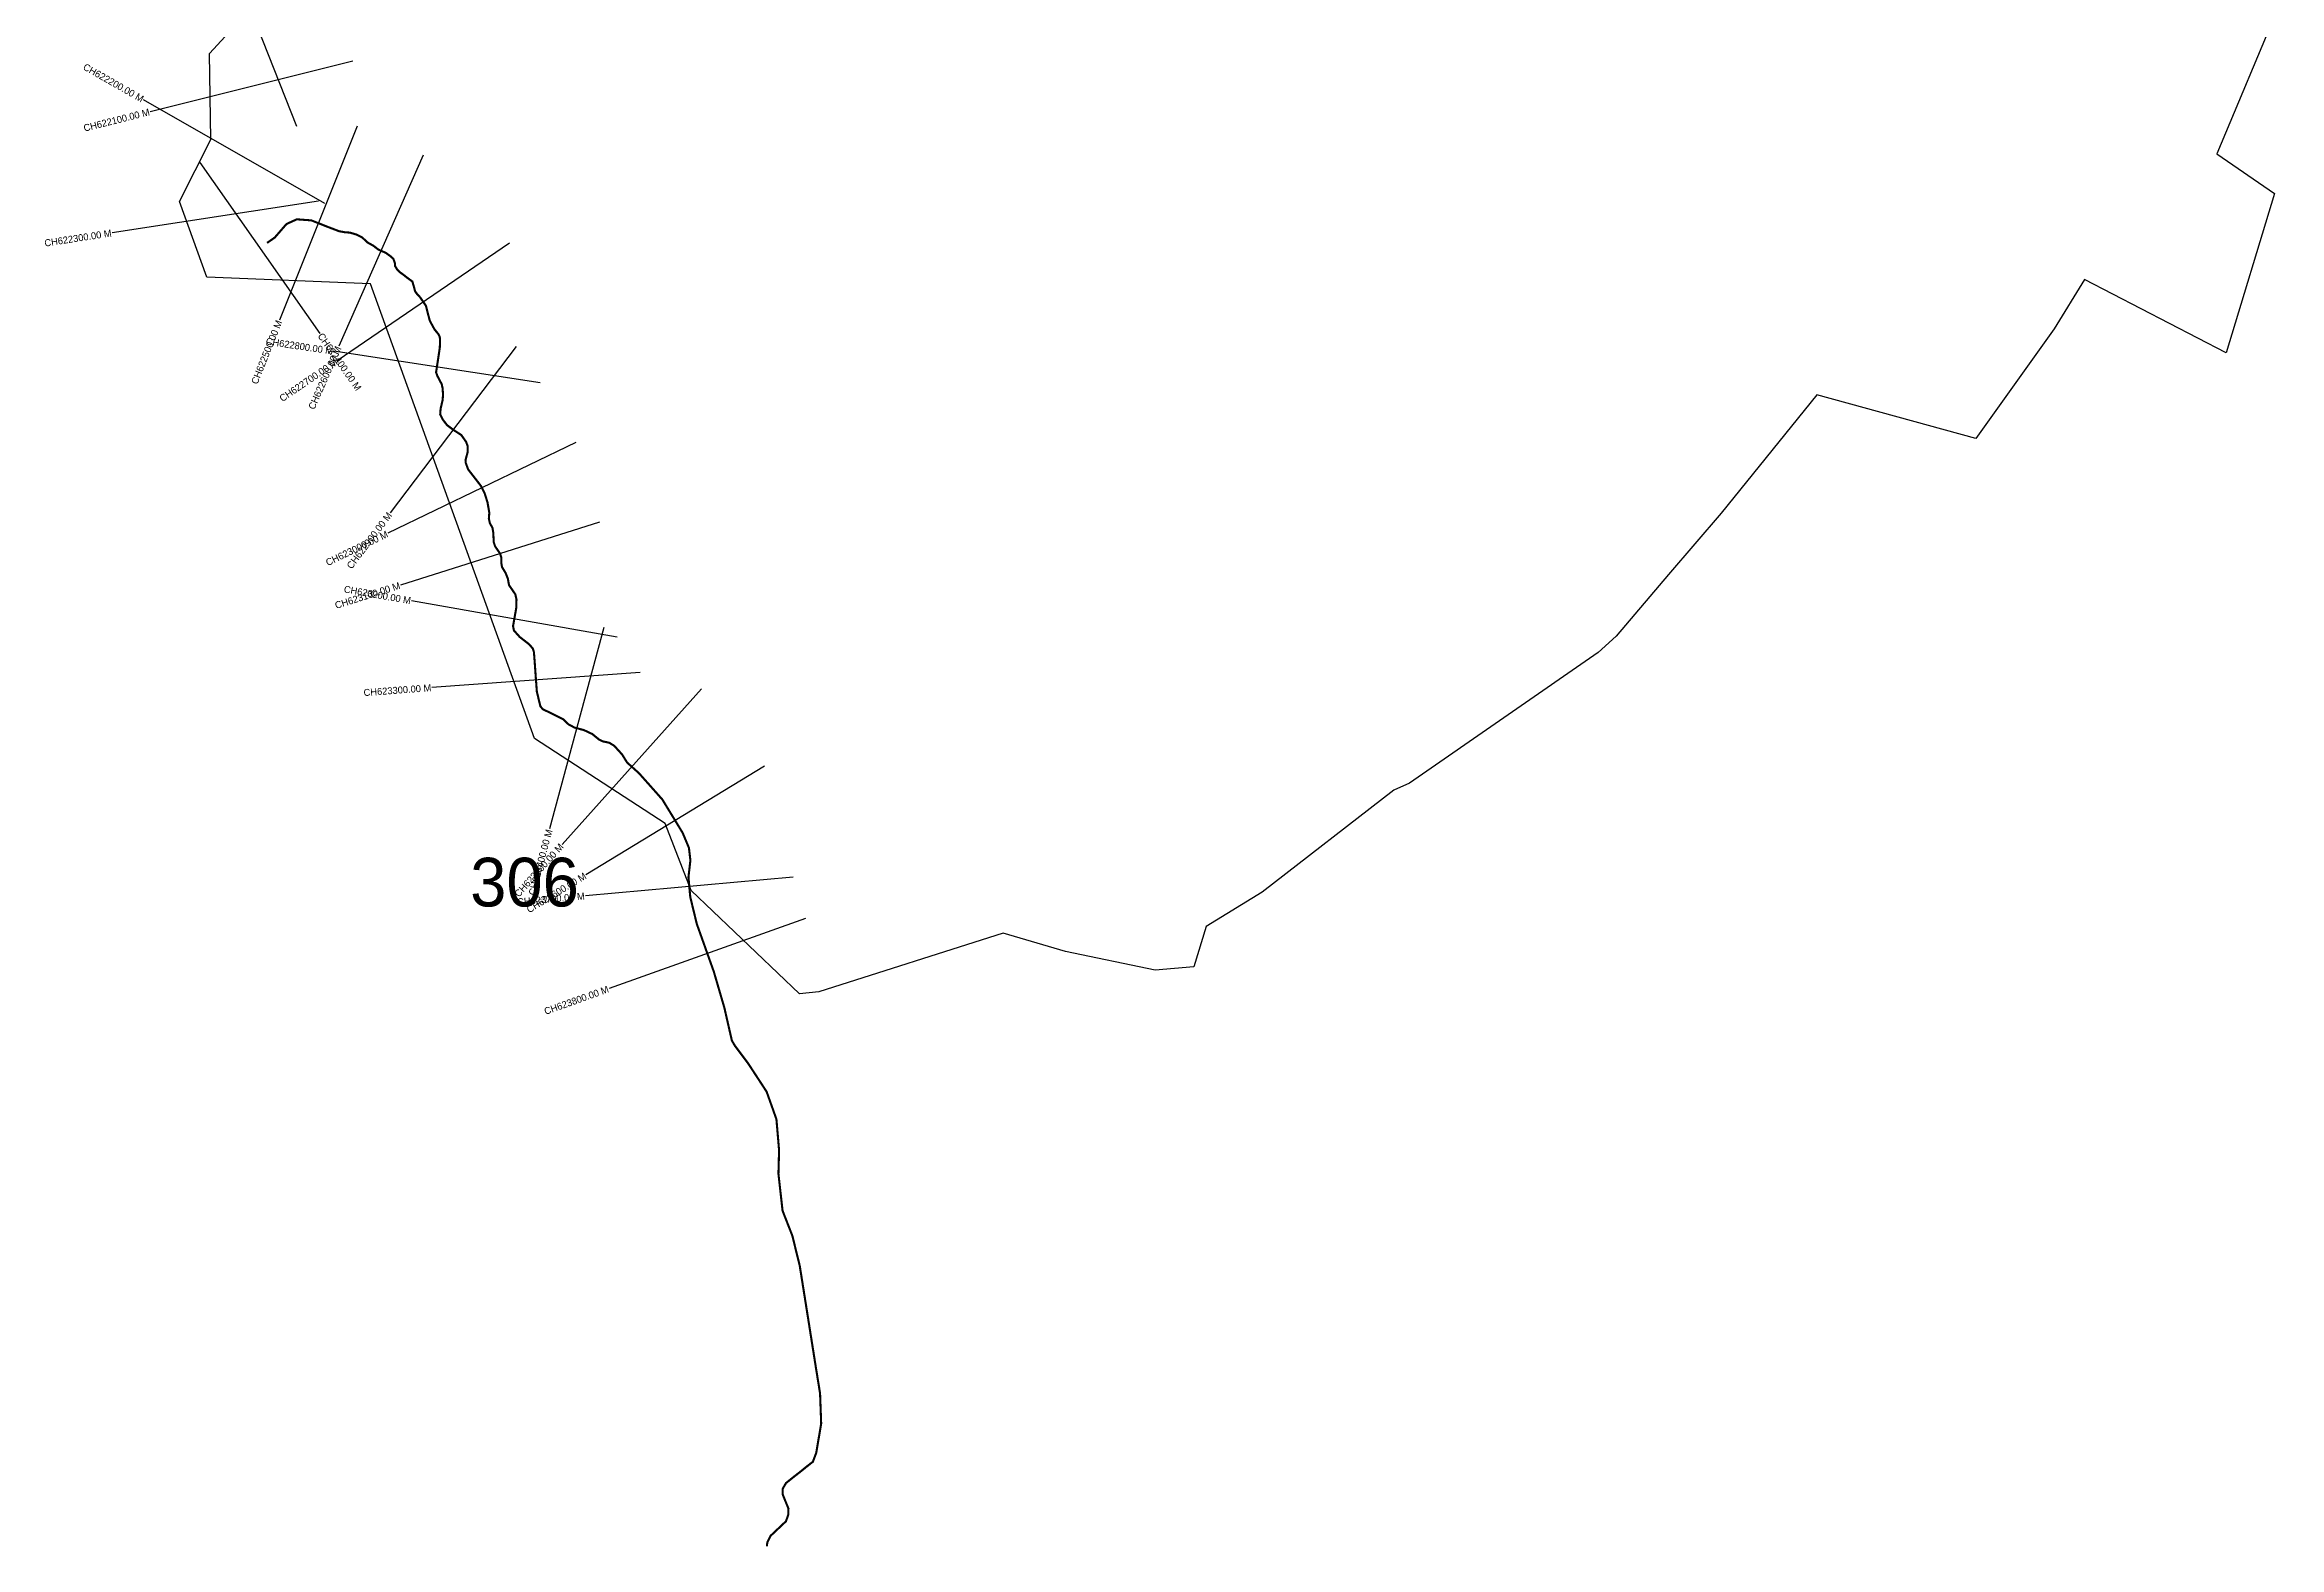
# Model space of a CAD drawing. Header units: metres. Extents: x 324262 to 327658, y 1814698 to 1818883.
# Drawn here: x 324448 to 327658, y 1814698 to 1816858 of the extents above; entities that cross this region are included whole.
import ezdxf
from ezdxf.enums import TextEntityAlignment as Align

# ---------------------------------------------------------------- set-up
doc = ezdxf.new("R2010")
doc.units = ezdxf.units.M
for name, color, linetype in [('CS', 134, 'Continuous'), ('CSMark', 6, 'Continuous'), ('NATURALLY PROTECTED', 3, 'Continuous')]:
    doc.layers.add(name, color=color, linetype=linetype)

msp = doc.modelspace()

# ---------------------------------------------------------------- linework, layer by layer
at = {"color": 6}
msp.add_lwpolyline([(327658.2, 1816914.1), (327568.2, 1816700.7), (327651.2, 1816643.8), (327581.6, 1816414.5), (327378.4, 1816520), (327334.8, 1816449.1), (327222.3, 1816291.6), (326993.6, 1816354.1), (326856.1, 1816184.2), (326780.7, 1816095.9), (326705.2, 1816007.6), (326679.6, 1815983.8), (326414.9, 1815800.4), (326408.7, 1815796.1), (326385.9, 1815786.2), (326196.6, 1815639.2), (326116.3, 1815590.2), (326098.5, 1815532.3), (326042.9, 1815527.5), (325914.1, 1815554.2), (325824.7, 1815580.4), (325560, 1815496.1), (325532.2, 1815493.4), (325376.2, 1815641.6), (325339.2, 1815738), (325151.2, 1815860.1), (324915.6, 1816513.8), (324680.7, 1816523.5), (324641.2, 1816632.2), (324686.1, 1816721), (324684.3, 1816845), (324841.4, 1817015.8)], dxfattribs=at)
at = {"layer": 'CS'}
for p, q in [((324809.9, 1816739.7), (324699.8, 1817018.7)), ((324890.1, 1816834), (324599.1, 1816761.2)), ((324850.1, 1816629.4), (324589.5, 1816778.1)), ((324896.3, 1816740.3), (324784.9, 1816461.7)), ((324670.4, 1816688), (324842.7, 1816442.4)), ((324991.2, 1816698.7), (324870.1, 1816424.2)), ((324841.1, 1816632.4), (324544.5, 1816587.1)), ((325115.5, 1816572.3), (324867.6, 1816403.2)), ((325159.3, 1816371.6), (324862.8, 1816416.8)), ((325125.1, 1816423.6), (324944, 1816184.5)), ((325210.9, 1816285.9), (324940.8, 1816155.3)), ((325244.9, 1816171.3), (324958.8, 1816080.9)), ((325270, 1816005.8), (324974.6, 1816058.1)), ((325250.7, 1816020), (325172.9, 1815730.3)), ((325303.1, 1815955.3), (325003.9, 1815933.4)), ((325391.1, 1815931.5), (325190.9, 1815708.1)), ((325481.6, 1815820.3), (325225.2, 1815664.4)), ((325523.1, 1815660.9), (325224.4, 1815634.1)), ((325540.9, 1815601.8), (325258.4, 1815500.8))]:
    msp.add_line(p, q, dxfattribs=at)
at = {"layer": 'NATURALLY PROTECTED', "const_width": 3, "flags": 128}
msp.add_lwpolyline([(324767.1, 1816572.6), (324778.1, 1816580.3), (324795, 1816599.8), (324809.8, 1816606.5), (324830.7, 1816605), (324852.5, 1816596.3), (324870.4, 1816589.5), (324879, 1816587.9), (324886.1, 1816587.4), (324895.5, 1816584.6), (324903.9, 1816580.3), (324911.3, 1816573.3), (324919.9, 1816568.5), (324926.7, 1816563.2), (324937.9, 1816558.2), (324945.1, 1816552.9), (324948.5, 1816549.8), (324950.7, 1816543.6), (324951.1, 1816539.2), (324954, 1816534.4), (324958.8, 1816529.8), (324963.1, 1816526.8), (324967.8, 1816523), (324975.8, 1816517.2), (324978.5, 1816508.1), (324979.7, 1816503.1), (324982.8, 1816498.9), (324987, 1816494.4), (324990.3, 1816489.6), (324995.4, 1816482.1), (324997.7, 1816472.9), (325000.8, 1816460.9), (325007.6, 1816448.4), (325013.6, 1816441), (325015.2, 1816437.3), (325015.7, 1816431.7), (325015.2, 1816421.6), (325012.8, 1816405.6), (325009.9, 1816386.6), (325011.9, 1816381.1), (325018, 1816369.6), (325019.3, 1816363.6), (325019.9, 1816354.3), (325019.3, 1816346.7), (325016.4, 1816334.2), (325015.8, 1816326.2), (325019.6, 1816318.6), (325025.7, 1816310.7), (325034.9, 1816303.8), (325046.1, 1816296.5), (325053.1, 1816286.6), (325055.3, 1816280.4), (325055.2, 1816271.7), (325052.2, 1816260.5), (325052.6, 1816256.2), (325056, 1816247), (325067.5, 1816232.2), (325074.7, 1816222.9), (325079.8, 1816212.4), (325083.8, 1816199.6), (325085.8, 1816188.2), (325086.4, 1816184.5), (325085.7, 1816176.7), (325087.1, 1816170.1), (325090.9, 1816163), (325092, 1816156.9), (325092.4, 1816150), (325092.7, 1816142.6), (325094.8, 1816136.3), (325101.8, 1816126.2), (325103.5, 1816120.8), (325103.7, 1816112), (325104.7, 1816106.7), (325110, 1816097.8), (325113.1, 1816089.8), (325114.7, 1816080.7), (325117.9, 1816076.1), (325123.8, 1816067.5), (325125.4, 1816060.2), (325125.3, 1816049.2), (325121.8, 1816029.2), (325120.5, 1816021.9), (325121.8, 1816015.5), (325130.1, 1816006.2), (325143.6, 1815995.7), (325148.9, 1815989.6), (325150.5, 1815984.4), (325151.7, 1815968.7), (325153.3, 1815946.1), (325154.7, 1815927.6), (325157.5, 1815915.9), (325159.8, 1815906.4), (325163.3, 1815902.4), (325174.1, 1815897.1), (325185.5, 1815891.4), (325192.9, 1815887.8), (325200.3, 1815880.5), (325208.9, 1815876), (325222.5, 1815872.3), (325234.4, 1815866.7), (325243.8, 1815859), (325249.3, 1815856.2), (325258.7, 1815854.2), (325265.9, 1815849.8), (325277.3, 1815837.2), (325284.3, 1815825.8), (325295, 1815816.2), (325301.6, 1815810.2), (325317.1, 1815792.8), (325335, 1815772.6), (325351.1, 1815746.2), (325364.2, 1815724.6), (325373.2, 1815703.1), (325375.3, 1815685.3), (325372.5, 1815661), (325375.1, 1815632.5), (325384.5, 1815593.8), (325409, 1815525), (325424.1, 1815473.3), (325434.9, 1815426.1), (325439.3, 1815418.6), (325458.2, 1815393.4), (325484.8, 1815352.7), (325498.9, 1815313.1), (325502.7, 1815268.6), (325501.8, 1815234.6), (325507.7, 1815181.6), (325521.8, 1815145.6), (325532.4, 1815102.4), (325541.5, 1815045.2), (325555.8, 1814954.9), (325561.6, 1814919), (325563.2, 1814875.6), (325556.1, 1814833.6), (325551.3, 1814820.8), (325542.5, 1814813.9), (325532.3, 1814805.7), (325522.7, 1814798.2), (325512.6, 1814790.1), (325508, 1814782.1), (325508, 1814773.7), (325512.2, 1814763.2), (325516.2, 1814753.4), (325515.9, 1814744.6), (325512.6, 1814735.2), (325501.4, 1814724.6), (325490.7, 1814714.5), (325485.8, 1814705), (325485.2, 1814699.3)], dxfattribs=at)

# ---------------------------------------------------------------- texts
at = {"insert": (325058.9, 1815688.9), "char_height": 70, "attachment_point": 1}
msp.add_mtext_dynamic_manual_height_columns('306', width=95.172, gutter_width=1, heights=[0], dxfattribs=at)
at = {"layer": 'CSMark'}
for s, rotation, p in [('CH622200.00 M', 330.2996, (324588.7, 1816778.6)), ('CH622100.00 M', 14.0439, (324598.1, 1816761)), ('CH622300.00 M', 8.7008, (324543.5, 1816586.9)), ('CH622500.00 M', 68.2093, (324784.6, 1816460.8)), ('CH622800.00 M', 351.3462, (324861.8, 1816416.9)), ('CH622700.00 M', 34.3031, (324866.8, 1816402.7)), ('CH622600.00 M', 66.2067, (324869.7, 1816423.3)), ('CH622900.00 M', 52.8617, (324943.4, 1816183.7)), ('CH623000.00 M', 25.7959, (324939.9, 1816154.9)), ('CH623100.00 M', 17.5341, (324957.8, 1816080.6)), ('CH623200.00 M', 349.9596, (324973.6, 1816058.3)), ('CH623300.00 M', 4.1774, (325002.9, 1815933.3)), ('CH623400.00 M', 74.9578, (325172.6, 1815729.4)), ('CH623500.00 M', 48.1217, (325190.2, 1815707.3)), ('CH623600.00 M', 31.3066, (325224.4, 1815663.9)), ('CH623700.00 M', 5.13, (325223.4, 1815634)), ('CH623800.00 M', 19.661, (325257.4, 1815500.5))]:
    msp.add_text(s, height=10, rotation=rotation, dxfattribs=at).set_placement(p, align=Align.MIDDLE_RIGHT)
msp.add_text('CH622400.00 M', height=10, rotation=305.0673, dxfattribs=at).set_placement((324843.3, 1816441.6), align=Align.MIDDLE_LEFT)

doc.saveas('drawing.dxf')
